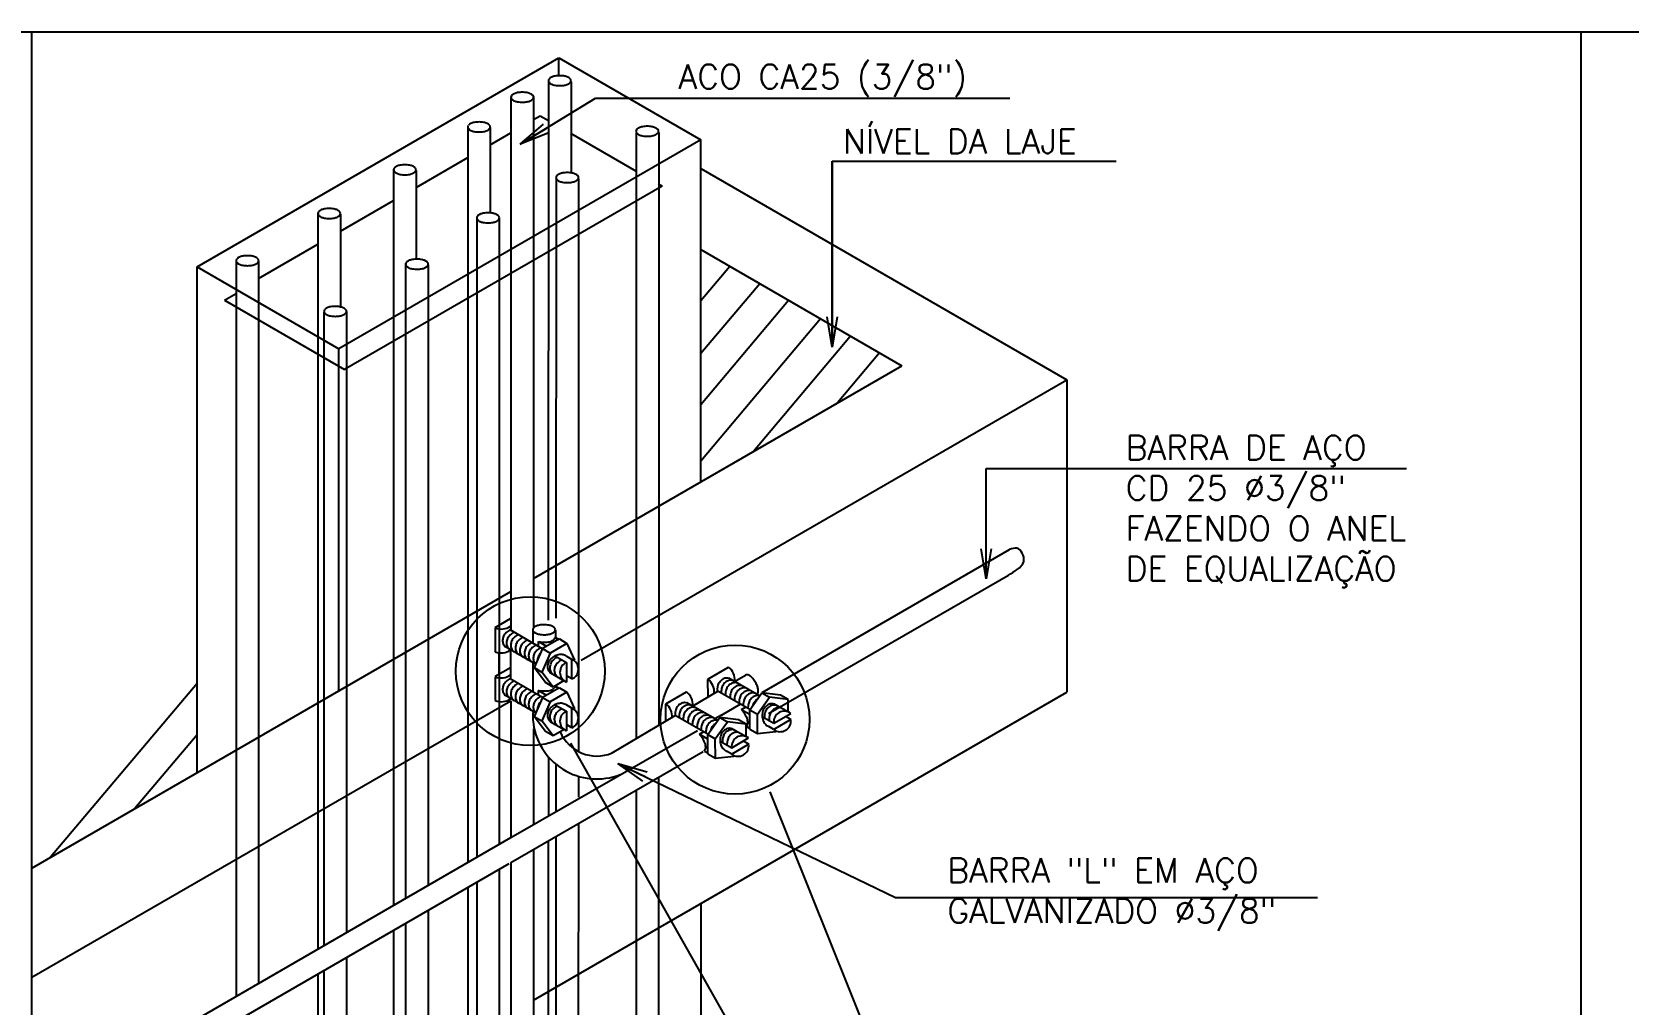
# Model space of a CAD drawing. Header units: millimetres. Extents: x 0 to 114, y 0 to 82.
# Drawn here: x 54.8 to 65.35, y 22.23 to 28.65 of the extents above; entities that cross this region are included whole.
import ezdxf

# ---------------------------------------------------------------- set-up
doc = ezdxf.new("R2010")
doc.units = ezdxf.units.MM
for name, color, linetype in [('CAR-01', 252, 'Continuous'), ('INC-DETALHES', 7, 'Continuous'), ('INC-DETALHES-TXT', 7, 'Continuous')]:
    doc.layers.add(name, color=color, linetype=linetype)
doc.styles.add('60-50', font='romans.shx', dxfattribs={"height": 0.08})
doc.dimstyles.new('SETAS50', dxfattribs={"dimtxt": 0.08, "dimasz": 0.1, "dimexe": 0.15, "dimexo": 0, "dimgap": 0.1, "dimtad": 1, "dimzin": 10, "dimdsep": 46, "dimtxsty": '60-50', "dimblk1": 'OPEN', "dimblk2": 'OPEN', "dimsah": 1, "dimcen": 0, "dimclrd": 8, "dimclre": 8, "dimclrt": 7, "dimadec": 0, "dimazin": 0, "dimtfac": 1, "dimtix": 1, "dimtmove": 2, "dimatfit": 3, "dimldrblk": 'OPEN', "dimfxl": 0.15, "dimtolj": 1, "dimtzin": 6, "dimarcsym": 0})

# ---------------------------------------------------------------- blocks, each defined once
blk = doc.blocks.new('_OPEN')
at = {"color": 0, "linetype": 'ByBlock'}
for p, q in [((-1, 0.167), (0, 0)), ((0, 0), (-1, -0.167)), ((0, 0), (-1, 0))]:
    blk.add_line(p, q, dxfattribs=at)
blk = doc.blocks.new('A$C507401CE')
at = {"layer": 'INC-DETALHES', "color": 252}
for p, q in [((0, 5.6165), (1.1956, 6.3068)), ((1.1956, 6.3068), (1.6638, 6.0365)), ((1.1956, 6.248), (1.1956, 6.3058)), ((1.6638, 6.0365), (0.4682, 5.3462)), ((1.6638, 4.9063), (1.6638, 6.0365)), ((0, 5.6165), (0.4682, 5.3462)), ((0, 3.9458), (0, 5.6165)), ((0.4682, 4.2161), (0.4682, 5.3462)), ((1.1099, 4.1479), (1.1099, 4.1471)), ((1.2333, 4.043), (2.5856, 1.6543)), ((1.8917, 3.883), (2.7457, 1.761)), ((1.6638, 3.5138), (1.6638, 0.3431))]:
    blk.add_line(p, q, dxfattribs=at)
at = {"layer": 'INC-DETALHES', "color": 7}
for p, q in [((1.1611, 6.2304), (1.1604, 4.4494)), ((0.894, 6.0785), (0.894, 3.6489)), ((1.4511, 6.0586), (1.4504, 4.0579)), ((1.5255, 6.0606), (1.5249, 4.1021)), ((0.6491, 5.9371), (0.6491, 3.5074)), ((1.1861, 5.9084), (1.1855, 4.4562)), ((1.2606, 5.9077), (1.2598, 4.0156)), ((0.3991, 5.7928), (0.3991, 3.3631)), ((0.924, 5.7783), (0.924, 3.6662)), ((0.9985, 5.7764), (0.9985, 3.7092)), ((0.1291, 5.6369), (0.1291, 3.2072)), ((0.2036, 5.6349), (0.2036, 3.2502)), ((0.6891, 5.6254), (0.6891, 3.5305)), ((0.7635, 5.6234), (0.7635, 3.5735)), ((0.4191, 5.4665), (0.4191, 3.3747)), ((0.4935, 5.4685), (0.4935, 3.4176)), ((1.1609, 3.9977), (1.1609, 3.8028)), ((1.1857, 3.9734), (1.1857, 3.817)), ((1.2603, 3.9303), (1.2603, 3.865)), ((1.5248, 3.931), (1.5234, 0.5797)), ((1.4504, 3.888), (1.449, 0.5367)), ((1.2598, 3.778), (1.2584, 1.9342)), ((1.1602, 3.7205), (1.159, 2.0382)), ((1.1853, 3.735), (1.184, 2.0113)), ((0.9985, 3.6271), (0.9985, 2.0646)), ((0.894, 3.5668), (0.894, 0.2549)), ((0.924, 3.5841), (0.924, 0.251)), ((0.7635, 3.4915), (0.7635, 0.141)), ((0.6891, 3.4485), (0.6891, 0.098)), ((0.6491, 3.4254), (0.6491, 0.056)), ((0.4935, 3.3356), (0.4935, -0.0149)), ((0.3991, 3.2811), (0.3991, 0.0244)), ((0.4191, 3.2926), (0.4191, -0.0579))]:
    blk.add_line(p, q, dxfattribs=at)
at = {"layer": 'INC-DETALHES', "color": 254}
for p, q in [((1.2356, 6.228), (1.2356, 5.9265)), ((1.037, 6.1768), (1.037, 4.4164)), ((1.1114, 6.1788), (1.1114, 4.4253)), ((0.9685, 6.0765), (0.9685, 5.7946)), ((1.1114, 6.1027), (1.1339, 6.1156)), ((1.1339, 6.1156), (1.1611, 6.0999)), ((0.9685, 6.0201), (1.037, 6.0597)), ((1.2334, 6.0582), (1.451, 5.9325)), ((0.7235, 5.8787), (0.894, 5.9772)), ((0.7235, 5.9351), (0.7235, 5.6418)), ((1.5365, 5.8832), (0.487, 5.2772)), ((1.5234, 5.8907), (1.5365, 5.8832)), ((0.4735, 5.7344), (0.6491, 5.8357)), ((0.4735, 5.7908), (0.4735, 5.4813)), ((0.2036, 5.5785), (0.3991, 5.6914)), ((0.0903, 5.5063), (0.1291, 5.5287)), ((0.0903, 5.5063), (0.487, 5.2772)), ((1.8667, 4.2104), (2.6842, 4.6824)), ((1.8876, 4.1407), (2.68, 4.5982)), ((0.9848, 4.4252), (1.0354, 4.4545)), ((0.9848, 4.4239), (0.9848, 4.3451)), ((1.1415, 4.355), (1.0339, 4.4172)), ((1.109, 4.4177), (1.109, 4.374)), ((1.1272, 4.3786), (1.1272, 4.3633)), ((1.1281, 4.3785), (1.1542, 4.3633)), ((1.197, 4.3874), (1.1416, 4.3554)), ((1.1837, 4.4168), (1.1837, 4.3927)), ((1.1837, 4.3927), (1.195, 4.3862)), ((1.197, 4.3874), (1.222, 4.3729)), ((1.1177, 4.3045), (1.0173, 4.3625)), ((1.0354, 4.352), (1.0354, 4.2551)), ((1.1416, 4.3554), (1.1136, 4.2927)), ((1.1667, 4.341), (1.1386, 4.2782)), ((1.1416, 4.3554), (1.1667, 4.341)), ((1.222, 4.3729), (1.1667, 4.341)), ((1.1821, 4.3316), (1.2202, 4.3096)), ((1.2382, 4.3201), (1.2215, 4.3297)), ((1.222, 4.3729), (1.2469, 4.3173)), ((0.9848, 4.2641), (1.0354, 4.2933)), ((1.109, 4.3086), (1.109, 4.214)), ((1.1512, 4.2432), (1.1136, 4.2927)), ((1.1136, 4.2927), (1.1386, 4.2782)), ((1.1762, 4.2287), (1.1386, 4.2782)), ((1.1675, 4.2752), (1.2124, 4.2493)), ((1.2202, 4.3096), (1.2202, 4.2447)), ((1.2382, 4.2552), (1.2382, 4.3201)), ((1.2458, 4.3157), (1.2469, 4.3173)), ((1.6878, 4.2546), (1.7558, 4.2944)), ((0.9848, 4.2627), (0.9848, 4.1839)), ((1.1415, 4.1939), (1.0339, 4.256)), ((1.197, 4.2262), (1.1416, 4.1942)), ((1.1762, 4.2287), (1.1512, 4.2432)), ((1.2129, 4.2499), (1.1762, 4.2287)), ((1.1804, 4.2312), (1.1804, 4.2263)), ((1.1837, 4.2315), (1.195, 4.225)), ((1.197, 4.2262), (1.222, 4.2118)), ((1.2121, 4.2495), (1.212, 4.2494)), ((1.2382, 4.2552), (1.2202, 4.2656)), ((1.6866, 4.2539), (1.6869, 4.1954)), ((1.8579, 4.2001), (1.7572, 4.2575)), ((1.7754, 4.2471), (1.8114, 4.2682)), ((1.1177, 4.1434), (1.0173, 4.2013)), ((1.037, 4.1834), (1.037, 3.7317)), ((1.1416, 4.1942), (1.1136, 4.1315)), ((1.1272, 4.2175), (1.1272, 4.2021)), ((1.1281, 4.2173), (1.1542, 4.2022)), ((1.1667, 4.1798), (1.1386, 4.1171)), ((1.1416, 4.1942), (1.1667, 4.1798)), ((1.222, 4.2118), (1.1667, 4.1798)), ((1.1821, 4.1704), (1.2202, 4.1484)), ((1.2382, 4.1589), (1.2215, 4.1685)), ((1.222, 4.2118), (1.2469, 4.1561)), ((1.5475, 4.1726), (1.5478, 4.1141)), ((1.5487, 4.1733), (1.6167, 4.213)), ((1.7188, 4.1187), (1.618, 4.1762)), ((1.6362, 4.1658), (1.7199, 4.2147)), ((1.8263, 4.1541), (1.7184, 4.2156)), ((1.7329, 4.1361), (1.7946, 4.1722)), ((1.8261, 4.1537), (1.866, 4.2096)), ((1.8501, 4.2046), (1.8507, 4.2049)), ((1.8512, 4.1394), (1.8911, 4.1953)), ((1.866, 4.2096), (1.8911, 4.1953)), ((1.9278, 4.2022), (1.866, 4.2096)), ((1.9529, 4.1878), (1.8911, 4.1953)), ((1.9083, 4.1719), (1.9534, 4.1462)), ((1.9529, 4.1878), (1.9278, 4.2022)), ((1.9531, 4.1455), (1.9529, 4.1878)), ((1.109, 4.145), (1.1096, 4.1199)), ((1.1136, 4.1315), (1.1386, 4.1171)), ((1.1512, 4.082), (1.1136, 4.1315)), ((1.1762, 4.0675), (1.1386, 4.1171)), ((1.1675, 4.114), (1.2124, 4.0881)), ((1.2202, 4.1484), (1.2202, 4.0836)), ((1.2382, 4.094), (1.2382, 4.1589)), ((1.2458, 4.1546), (1.2469, 4.1561)), ((1.3711, 4.0108), (1.579, 4.1342)), ((1.6871, 4.0728), (1.5792, 4.1343)), ((1.6869, 4.0724), (1.7269, 4.1283)), ((1.7329, 4.1361), (1.7109, 4.1232)), ((1.712, 4.0581), (1.752, 4.114)), ((1.7886, 4.1208), (1.7269, 4.1283)), ((1.7269, 4.1283), (1.752, 4.114)), ((1.8137, 4.1065), (1.752, 4.114)), ((1.8137, 4.1065), (1.7886, 4.1208)), ((1.7987, 4.1545), (1.812, 4.1622)), ((1.7993, 4.1538), (1.8256, 4.1389)), ((1.8264, 4.0898), (1.8261, 4.1537)), ((1.8261, 4.1537), (1.8512, 4.1394)), ((1.8515, 4.0755), (1.8512, 4.1394)), ((1.8671, 4.1308), (1.9052, 4.109)), ((1.9052, 4.109), (1.9613, 4.1417)), ((1.9613, 4.1209), (1.9053, 4.0882)), ((1.9613, 4.1209), (1.9433, 4.1312)), ((1.9531, 4.1463), (1.9531, 4.1465)), ((1.037, 3.7317), (1.6535, 4.0855)), ((1.1114, 4.0902), (1.1114, 3.7744)), ((1.1762, 4.0675), (1.1512, 4.082)), ((1.2129, 4.0887), (1.1762, 4.0675)), ((1.2121, 4.0883), (1.212, 4.0882)), ((1.2382, 4.094), (1.2202, 4.1044)), ((1.6596, 4.0732), (1.6728, 4.0809)), ((1.6602, 4.0725), (1.6864, 4.0575)), ((1.6869, 4.0724), (1.712, 4.0581)), ((1.6872, 4.0085), (1.6869, 4.0724)), ((1.7661, 4.0277), (1.8221, 4.0604)), ((1.7692, 4.0906), (1.8142, 4.0649)), ((1.8139, 4.0642), (1.8137, 4.1065)), ((1.8137, 4.1016), (1.8179, 4.1041)), ((1.8139, 4.065), (1.8139, 4.0652)), ((1.8151, 4.0986), (1.8264, 4.0922)), ((1.8264, 4.0898), (1.8515, 4.0755)), ((1.8515, 4.0755), (1.9121, 4.0821)), ((1.9053, 4.0882), (1.8885, 4.0978)), ((1.9129, 4.0838), (1.9121, 4.0821)), ((1.037, 3.6494), (1.6715, 4.0157)), ((1.6759, 4.0173), (1.6872, 4.0109)), ((1.6872, 4.0085), (1.7123, 3.9942)), ((1.7123, 3.9942), (1.712, 4.0581)), ((1.7279, 4.0495), (1.7661, 4.0277)), ((1.7661, 4.0069), (1.7494, 4.0164)), ((1.8222, 4.0396), (1.7661, 4.0069)), ((1.8222, 4.0396), (1.8041, 4.0499)), ((1.7123, 3.9942), (1.773, 4.0008)), ((1.7737, 4.0025), (1.773, 4.0008)), ((-0.5453, 2.8179), (1.037, 3.7314)), ((1.1114, 3.6923), (1.1114, 2.2157)), ((-0.5453, 2.7358), (1.0309, 3.6459)), ((1.037, 3.6494), (1.037, 2.2024))]:
    blk.add_line(p, q, dxfattribs=at)
at = {"layer": 'INC-DETALHES', "color": 255}
for p, q in [((1.6638, 5.9417), (2.8731, 5.2435)), ((1.6638, 5.6733), (2.328, 5.2898)), ((1.1114, 4.5874), (2.328, 5.2898)), ((1.2693, 4.3175), (2.8731, 5.2435)), ((2.8731, 5.2435), (2.8731, 4.212)), ((-0.5453, 3.6309), (1.037, 4.5445)), ((-0.5453, 3.2699), (1.037, 4.1834)), ((1.1114, 3.1949), (2.8731, 4.212))]:
    blk.add_line(p, q, dxfattribs=at)
at = {"layer": 'INC-DETALHES'}
for p, q in [((1.7596, 5.618), (1.6638, 5.5043)), ((1.8586, 5.5609), (1.6638, 5.3299)), ((1.9543, 5.5056), (1.6638, 5.161)), ((2.06, 5.4446), (1.6638, 4.9747)), ((2.159, 5.3874), (1.8382, 5.0071)), ((2.2548, 5.3321), (2.1158, 5.1673)), ((0.9969, 4.3418), (0.9969, 4.2711)), ((0, 4.2401), (-0.4837, 3.6665)), ((1.1824, 4.2323), (1.1824, 4.2293)), ((0, 4.0712), (-0.2062, 3.8267)), ((1.8138, 4.0993), (1.8164, 4.1008))]:
    blk.add_line(p, q, dxfattribs=at)
at = {"layer": 'INC-DETALHES', "color": 252, "ltscale": 0.5}
for centre in [(1.1009, 4.2811), (1.7771, 4.1211)]:
    blk.add_circle(centre, 0.246, dxfattribs=at)
at = {"layer": 'INC-DETALHES', "color": 254}
for centre, radius, start, end in [((1.1688, 6.2315), 0.00807, 137.4562, 180), ((1.1688, 6.2315), 0.00807, 180, 222.5438), ((1.1823, 6.2192), 0.0263, 114.2916, 137.4562), ((1.1823, 6.2439), 0.0263, 222.5438, 245.7084), ((1.1913, 6.1991), 0.0483, 100.5893, 114.2916), ((1.1989, 6.1487), 0.0993, 89.9981, 99.5458), ((1.1989, 6.1673), 0.0807, 79.4107, 90), ((1.2049, 6.1991), 0.0483, 65.7084, 79.4107), ((1.2139, 6.2192), 0.0263, 42.5438, 65.7084), ((1.2139, 6.2439), 0.0263, 294.2916, 317.4562), ((1.2274, 6.2315), 0.00807, 360, 42.5438), ((1.2274, 6.2315), 0.00807, 317.4562, 0), ((1.0451, 6.1768), 0.00807, 137.4562, 180), ((1.0451, 6.1768), 0.00807, 180, 222.5438), ((1.0585, 6.1645), 0.0263, 114.2916, 137.4562), ((1.0585, 6.1892), 0.0263, 222.5438, 245.7084), ((1.0676, 6.1445), 0.0483, 100.5893, 114.2916), ((1.0752, 6.094), 0.0993, 89.9981, 99.5458), ((1.0752, 6.1126), 0.0807, 79.4107, 90), ((1.0811, 6.1445), 0.0483, 65.7084, 79.4107), ((1.0901, 6.1645), 0.0263, 42.5438, 65.7084), ((1.0901, 6.1892), 0.0263, 294.2916, 317.4562), ((1.1036, 6.1768), 0.00807, 360, 42.5438), ((1.1036, 6.1768), 0.00807, 317.4562, 0), ((1.1913, 6.2639), 0.0483, 245.7084, 259.4107), ((1.1989, 6.3143), 0.0993, 260.4542, 270.0019), ((1.1989, 6.2957), 0.0807, 270, 280.5893), ((1.2049, 6.2639), 0.0483, 280.5893, 294.2916), ((1.0676, 6.2092), 0.0483, 245.7084, 259.4107), ((1.0752, 6.2596), 0.0993, 260.4542, 270.0019), ((1.0752, 6.2411), 0.0807, 270, 280.5893), ((1.0811, 6.2092), 0.0483, 280.5893, 294.2916), ((0.9021, 6.0785), 0.00807, 137.4562, 180), ((0.9021, 6.0785), 0.00807, 180, 222.5438), ((0.9156, 6.0662), 0.0263, 114.2916, 137.4562), ((0.9156, 6.0909), 0.0263, 222.5438, 245.7084), ((0.9246, 6.0462), 0.0483, 100.5893, 114.2916), ((0.9246, 6.1109), 0.0483, 245.7084, 259.4107), ((0.9322, 5.9957), 0.0993, 89.9981, 99.5458), ((0.9322, 6.1613), 0.0993, 260.4542, 270.0019), ((0.9322, 6.0143), 0.0807, 79.4107, 90), ((0.9322, 6.1428), 0.0807, 270, 280.5893), ((0.9381, 6.0462), 0.0483, 65.7084, 79.4107), ((0.9381, 6.1109), 0.0483, 280.5893, 294.2916), ((0.9472, 6.0662), 0.0263, 42.5438, 65.7084), ((0.9472, 6.0909), 0.0263, 294.2916, 317.4562), ((0.9606, 6.0785), 0.00807, 360, 42.5438), ((0.9606, 6.0785), 0.00807, 317.4562, 0), ((1.4577, 6.0644), 0.00807, 137.4562, 180), ((1.4577, 6.0644), 0.00807, 180, 222.5438), ((1.4712, 6.052), 0.0263, 114.2916, 137.4562), ((1.4802, 6.032), 0.0483, 100.5893, 114.2916), ((1.4878, 5.9816), 0.0993, 89.9981, 99.5458), ((1.4878, 6.0002), 0.0807, 79.4107, 90), ((1.4938, 6.032), 0.0483, 65.7084, 79.4107), ((1.5028, 6.052), 0.0263, 42.5438, 65.7084), ((1.5163, 6.0644), 0.00807, 360, 42.5438), ((1.5163, 6.0644), 0.00807, 317.4562, 0), ((1.4712, 6.0768), 0.0263, 222.5438, 245.7084), ((1.4802, 6.0968), 0.0483, 245.7084, 259.4107), ((1.4878, 6.1472), 0.0993, 260.4542, 270.0019), ((1.4878, 6.1286), 0.0807, 270, 280.5893), ((1.4938, 6.0968), 0.0483, 280.5893, 294.2916), ((1.5028, 6.0768), 0.0263, 294.2916, 317.4562), ((0.6571, 5.9371), 0.00807, 137.4562, 180), ((0.6571, 5.9371), 0.00807, 180, 222.5438), ((0.6706, 5.9247), 0.0263, 114.2916, 137.4562), ((0.6706, 5.9495), 0.0263, 222.5438, 245.7084), ((0.6796, 5.9047), 0.0483, 100.5893, 114.2916), ((0.6796, 5.9695), 0.0483, 245.7084, 259.4107), ((0.6872, 5.8543), 0.0993, 89.9981, 99.5458), ((0.6872, 6.0199), 0.0993, 260.4542, 270.0019), ((0.6872, 5.8729), 0.0807, 79.4107, 90), ((0.6872, 6.0013), 0.0807, 270, 280.5893), ((0.6932, 5.9047), 0.0483, 65.7084, 79.4107), ((0.6932, 5.9695), 0.0483, 280.5893, 294.2916), ((0.7022, 5.9247), 0.0263, 42.5438, 65.7084), ((0.7022, 5.9495), 0.0263, 294.2916, 317.4562), ((0.7157, 5.9371), 0.00807, 0, 42.5438), ((0.7157, 5.9371), 0.00807, 317.4562, 360), ((1.1936, 5.9114), 0.00807, 137.4562, 180), ((1.1936, 5.9114), 0.00807, 180, 222.5438), ((1.2071, 5.8991), 0.0263, 114.2916, 137.4562), ((1.2071, 5.9238), 0.0263, 222.5438, 245.7084), ((1.2161, 5.879), 0.0483, 100.5893, 114.2916), ((1.2237, 5.8286), 0.0993, 89.9981, 99.5458), ((1.2237, 5.8472), 0.0807, 79.4107, 90), ((1.2297, 5.879), 0.0483, 65.7084, 79.4107), ((1.2387, 5.8991), 0.0263, 42.5438, 65.7084), ((1.2387, 5.9238), 0.0263, 294.2916, 317.4562), ((1.2522, 5.9114), 0.00807, 360, 42.5438), ((1.2522, 5.9114), 0.00807, 317.4562, 0), ((1.2161, 5.9438), 0.0483, 245.7084, 259.4107), ((1.2237, 5.9942), 0.0993, 260.4542, 270.0019), ((1.2237, 5.9756), 0.0807, 270, 280.5893), ((1.2297, 5.9438), 0.0483, 280.5893, 294.2916), ((0.4206, 5.7804), 0.0263, 114.2916, 137.4562), ((0.4297, 5.7604), 0.0483, 100.5893, 114.2916), ((0.4372, 5.71), 0.0993, 89.9981, 99.5458), ((0.4373, 5.7285), 0.0807, 79.4107, 90), ((0.4432, 5.7604), 0.0483, 65.7084, 79.4107), ((0.4522, 5.7804), 0.0263, 42.5438, 65.7084), ((0.4072, 5.7928), 0.00807, 137.4562, 180), ((0.4072, 5.7928), 0.00807, 180, 222.5438), ((0.4206, 5.8051), 0.0263, 222.5438, 245.7084), ((0.4297, 5.8251), 0.0483, 245.7084, 259.4107), ((0.4372, 5.8756), 0.0993, 260.4542, 270.0019), ((0.4373, 5.857), 0.0807, 270, 280.5893), ((0.4432, 5.8251), 0.0483, 280.5893, 294.2916), ((0.4522, 5.8051), 0.0263, 294.2916, 317.4562), ((0.4657, 5.7928), 0.00807, 0, 42.5438), ((0.4657, 5.7928), 0.00807, 317.4562, 360), ((0.9321, 5.7783), 0.00807, 137.4562, 180), ((0.9321, 5.7783), 0.00807, 180, 222.5438), ((0.9456, 5.766), 0.0263, 114.2916, 137.4562), ((0.9456, 5.7907), 0.0263, 222.5438, 245.7084), ((0.9546, 5.746), 0.0483, 100.5893, 114.2916), ((0.9546, 5.8107), 0.0483, 245.7084, 259.4107), ((0.9622, 5.6956), 0.0993, 89.9981, 99.5458), ((0.9622, 5.8611), 0.0993, 260.4542, 270.0019), ((0.9622, 5.7141), 0.0807, 79.4107, 90), ((0.9622, 5.8426), 0.0807, 270, 280.5893), ((0.9681, 5.746), 0.0483, 65.7084, 79.4107), ((0.9681, 5.8107), 0.0483, 280.5893, 294.2916), ((0.9772, 5.766), 0.0263, 42.5438, 65.7084), ((0.9772, 5.7907), 0.0263, 294.2916, 317.4562), ((0.9906, 5.7783), 0.00807, 0, 42.5438), ((0.9906, 5.7783), 0.00807, 317.4562, 360), ((0.1372, 5.6369), 0.00807, 137.4562, 180), ((0.1507, 5.6246), 0.0263, 114.2916, 137.4562), ((0.1597, 5.6045), 0.0483, 100.5893, 114.2916), ((0.1673, 5.5541), 0.0993, 89.9981, 99.5458), ((0.1673, 5.5727), 0.0807, 79.4107, 90), ((0.1732, 5.6045), 0.0483, 65.7084, 79.4107), ((0.1823, 5.6246), 0.0263, 42.5438, 65.7084), ((0.1957, 5.6369), 0.00807, 360, 42.5438), ((0.7272, 5.5426), 0.0993, 89.9981, 99.5458), ((0.7272, 5.5611), 0.0807, 79.4107, 90), ((0.1372, 5.6369), 0.00807, 180, 222.5438), ((0.1507, 5.6493), 0.0263, 222.5438, 245.7084), ((0.1597, 5.6693), 0.0483, 245.7084, 259.4107), ((0.1673, 5.7197), 0.0993, 260.4542, 270.0019), ((0.1673, 5.7011), 0.0807, 270, 280.5893), ((0.1732, 5.6693), 0.0483, 280.5893, 294.2916), ((0.1823, 5.6493), 0.0263, 294.2916, 317.4562), ((0.1957, 5.6369), 0.00807, 317.4562, 0), ((0.6971, 5.6254), 0.00807, 137.4562, 180), ((0.6971, 5.6254), 0.00807, 180, 222.5438), ((0.7106, 5.613), 0.0263, 114.2916, 137.4562), ((0.7106, 5.6377), 0.0263, 222.5438, 245.7084), ((0.7196, 5.593), 0.0483, 100.5893, 114.2916), ((0.7196, 5.6577), 0.0483, 245.7084, 259.4107), ((0.7272, 5.7082), 0.0993, 260.4542, 270.0019), ((0.7272, 5.6896), 0.0807, 270, 280.5893), ((0.7332, 5.593), 0.0483, 65.7084, 79.4107), ((0.7332, 5.6577), 0.0483, 280.5893, 294.2916), ((0.7422, 5.613), 0.0263, 42.5438, 65.7084), ((0.7422, 5.6377), 0.0263, 294.2916, 317.4562), ((0.7557, 5.6254), 0.00807, 360, 42.5438), ((0.7557, 5.6254), 0.00807, 317.4562, 0), ((0.4497, 5.4371), 0.0483, 100.5893, 114.2916), ((0.4572, 5.3867), 0.0993, 89.9981, 99.5458), ((0.4572, 5.4053), 0.0807, 79.4107, 90), ((0.4632, 5.4371), 0.0483, 65.7084, 79.4107), ((0.4272, 5.4695), 0.00807, 137.4562, 180), ((0.4272, 5.4695), 0.00807, 180, 222.5438), ((0.4406, 5.4571), 0.0263, 114.2916, 137.4562), ((0.4406, 5.4819), 0.0263, 222.5438, 245.7084), ((0.4497, 5.5019), 0.0483, 245.7084, 259.4107), ((0.4572, 5.5523), 0.0993, 260.4542, 270.0019), ((0.4572, 5.5337), 0.0807, 270, 280.5893), ((0.4632, 5.5019), 0.0483, 280.5893, 294.2916), ((0.4722, 5.4571), 0.0263, 42.5438, 65.7084), ((0.4722, 5.4819), 0.0263, 294.2916, 317.4562), ((0.4857, 5.4695), 0.00807, 360, 42.5438), ((0.4857, 5.4695), 0.00807, 317.4562, 0), ((1.0046, 4.4731), 0.0531, 248.0528, 305.5029), ((1.1306, 4.4055), 0.0263, 114.2916, 137.4562), ((1.1396, 4.3855), 0.0483, 100.5893, 114.2916), ((1.1472, 4.3351), 0.0993, 89.9981, 99.5458), ((1.1472, 4.3536), 0.0807, 79.4107, 90), ((1.1532, 4.3855), 0.0483, 65.7084, 79.4107), ((1.1622, 4.4055), 0.0263, 42.5438, 65.7084), ((1.0426, 4.3818), 0.0333, 159.4195, 183.2554), ((1.0359, 4.3814), 0.0265, 183.2554, 210), ((1.0484, 4.3797), 0.0395, 138.8024, 159.4195), ((1.0543, 4.3745), 0.0473, 120, 138.8024), ((1.0543, 4.3745), 0.0473, 115.6185, 120), ((1.1171, 4.4179), 0.00807, 137.4562, 180), ((1.1171, 4.4179), 0.00807, 180, 222.5438), ((1.1306, 4.4302), 0.0263, 222.5438, 245.7084), ((1.1396, 4.4502), 0.0483, 245.7084, 259.4107), ((1.1387, 4.4354), 0.058, 258.5313, 259.4107), ((1.1478, 4.4959), 0.1191, 260.4542, 270.0019), ((1.1472, 4.5007), 0.0993, 260.4542, 270.0019), ((1.1472, 4.4821), 0.0807, 270, 280.5893), ((1.1478, 4.4737), 0.0969, 270, 280.5893), ((1.1532, 4.4502), 0.0483, 280.5893, 294.2916), ((1.1515, 4.4229), 0.0467, 287.5721, 302.8449), ((1.1622, 4.4302), 0.0263, 294.2916, 317.4562), ((1.1594, 4.404), 0.0267, 310.8134, 335.3705), ((1.1757, 4.4179), 0.00807, 360, 42.5438), ((1.1757, 4.4179), 0.00807, 317.4562, 0), ((1.0046, 4.3943), 0.0531, 248.0528, 305.5029), ((1.0359, 4.3814), 0.0265, 210, 231.0504), ((1.2026, 4.2889), 0.0473, 120, 138.8024), ((1.2026, 4.2889), 0.0473, 101.1976, 120), ((1.2011, 4.2966), 0.0395, 80.5805, 101.1976), ((1.2021, 4.3027), 0.0333, 56.7446, 80.5805), ((1.2058, 4.3083), 0.0265, 53.6105, 56.7446), ((1.1909, 4.2962), 0.0333, 159.4195, 183.2554), ((1.1841, 4.2959), 0.0265, 183.2554, 210), ((1.1966, 4.2941), 0.0395, 138.8024, 159.4195), ((1.1841, 4.2959), 0.0265, 210, 231.0504), ((1.2337, 4.2772), 0.0351, 112.6534, 247.4504), ((1.2247, 4.2876), 0.0351, 292.5496, 67.4504), ((1.7234, 4.2524), 0.0531, 354.7993, 52.2494), ((1.0046, 4.3119), 0.0531, 248.0528, 305.5029), ((1.0426, 4.2207), 0.0333, 159.4195, 183.2554), ((1.0359, 4.2203), 0.0265, 183.2554, 210), ((1.0484, 4.2185), 0.0395, 138.8024, 159.4195), ((1.0543, 4.2133), 0.0473, 120, 138.8024), ((1.0543, 4.2133), 0.0473, 115.6185, 120), ((1.1515, 4.2618), 0.0467, 287.5721, 302.8449), ((1.1594, 4.2428), 0.0267, 310.8134, 335.3705), ((1.6553, 4.2127), 0.0531, 354.7993, 52.2494), ((1.7656, 4.2195), 0.0473, 161.4998, 180.3022), ((1.7656, 4.2195), 0.0473, 180.3022, 184.6837), ((1.7581, 4.222), 0.0395, 140.8827, 161.4998), ((1.7533, 4.2259), 0.0333, 117.0467, 140.8827), ((1.7502, 4.2319), 0.0265, 90.3022, 117.0467), ((1.7502, 4.2319), 0.0265, 69.2518, 90.3022), ((1.8155, 4.2612), 0.00807, 77.7584, 120.3022), ((1.8116, 4.2434), 0.0263, 54.5938, 77.7584), ((1.7989, 4.2255), 0.0483, 40.8915, 54.5938), ((1.7592, 4.1935), 0.0993, 30.3003, 39.848), ((1.7752, 4.2028), 0.0807, 19.7129, 30.3022), ((1.8058, 4.2138), 0.0483, 6.0106, 19.7129), ((1.8276, 4.2161), 0.0263, 342.846, 6.0106), ((1.0046, 4.2331), 0.0531, 248.0528, 305.5029), ((1.0359, 4.2203), 0.0265, 210, 231.0504), ((1.1387, 4.2743), 0.058, 258.5313, 259.4107), ((1.1478, 4.3348), 0.1191, 260.4542, 270.0019), ((1.1478, 4.3125), 0.0969, 270, 280.5893), ((1.2026, 4.1277), 0.0473, 120, 138.8024), ((1.2026, 4.1277), 0.0473, 101.1976, 120), ((1.2011, 4.1355), 0.0395, 80.5805, 101.1976), ((1.2021, 4.1415), 0.0333, 56.7446, 80.5805), ((1.2058, 4.1472), 0.0265, 53.6105, 56.7446), ((1.5162, 4.1313), 0.0531, 354.7993, 52.2494), ((1.6189, 4.1407), 0.0395, 140.8827, 161.4998), ((1.6141, 4.1446), 0.0333, 117.0467, 140.8827), ((1.6111, 4.1506), 0.0265, 90.3022, 117.0467), ((1.6111, 4.1506), 0.0265, 69.2518, 90.3022), ((1.5842, 4.1711), 0.0531, 354.7993, 52.2494), ((1.8451, 4.2107), 0.00807, 285.9949, 300.3022), ((1.8451, 4.2107), 0.00807, 300.3022, 342.846), ((1.902, 4.1411), 0.0333, 117.0467, 140.8827), ((1.8989, 4.1471), 0.0265, 90.3022, 117.0467), ((1.8989, 4.1471), 0.0265, 69.2518, 90.3022), ((1.3203, 4.1363), 0.2113, 184.4398, 291.5802), ((1.1909, 4.1351), 0.0333, 159.4195, 183.2554), ((1.1841, 4.1347), 0.0265, 183.2554, 210), ((1.1966, 4.1329), 0.0395, 138.8024, 159.4195), ((1.1841, 4.1347), 0.0265, 210, 231.0504), ((1.2337, 4.116), 0.0351, 112.6534, 247.4504), ((1.2247, 4.1264), 0.0351, 292.5496, 67.4504), ((1.6264, 4.1382), 0.0473, 161.4998, 180.3022), ((1.6264, 4.1382), 0.0473, 180.3022, 184.6837), ((1.7555, 4.1159), 0.058, 40.8915, 41.7709), ((1.7078, 4.0775), 0.1191, 30.3003, 39.848), ((1.7271, 4.0887), 0.0969, 19.7129, 30.3022), ((1.7727, 4.1111), 0.0467, 357.4573, 12.7301), ((1.9143, 4.1347), 0.0473, 161.4998, 180.3022), ((1.9143, 4.1347), 0.0473, 180.3022, 199.1046), ((1.9068, 4.1372), 0.0395, 140.8827, 161.4998), ((1.9068, 4.1321), 0.0395, 199.1046, 219.7217), ((1.9401, 4.1137), 0.0351, 52.8518, 187.6488), ((1.9265, 4.1162), 0.0351, 232.8518, 7.7526), ((1.3207, 4.132), 0.1313, 202.9067, 292.6135), ((1.6163, 4.0346), 0.058, 40.8915, 41.7709), ((1.5687, 3.9962), 0.1191, 30.3003, 39.848), ((1.7418, 4.0723), 0.0473, 161.4998, 163.5538), ((1.7344, 4.0748), 0.0395, 140.8827, 161.4998), ((1.7296, 4.0787), 0.0333, 123.2002, 140.8827), ((1.7751, 4.0534), 0.0473, 161.4998, 180.3022), ((1.7676, 4.0559), 0.0395, 140.8827, 161.4998), ((1.7628, 4.0598), 0.0333, 117.0467, 140.8827), ((1.7598, 4.0658), 0.0265, 90.3022, 117.0467), ((1.7598, 4.0658), 0.0265, 69.2518, 90.3022), ((1.8009, 4.0324), 0.0351, 52.8518, 187.6488), ((1.7931, 4.1139), 0.0267, 324.9316, 349.4888), ((1.9021, 4.1282), 0.0333, 219.7217, 243.5576), ((1.899, 4.1221), 0.0265, 243.5576, 246.6917), ((1.5879, 4.0074), 0.0969, 19.7129, 30.3022), ((1.6539, 4.0326), 0.0267, 324.9316, 349.4888), ((1.6336, 4.0298), 0.0467, 357.4573, 12.7301), ((1.7751, 4.0534), 0.0473, 180.3022, 199.1046), ((1.7676, 4.0508), 0.0395, 199.1046, 219.7217), ((1.7629, 4.0469), 0.0333, 219.7217, 243.5576), ((1.7599, 4.0408), 0.0265, 243.5576, 246.6917), ((1.7874, 4.0349), 0.0351, 232.8518, 7.7526)]:
    blk.add_arc(centre, radius, start, end, dxfattribs=at)
at = {"layer": 'INC-DETALHES', "color": 252}
for centre, radius, start, end in [((1.0556, 4.3743), 0.0333, 159.4195, 183.2554), ((1.0614, 4.3722), 0.0395, 138.8024, 159.4195), ((1.0673, 4.367), 0.0473, 120, 138.8024), ((1.0694, 4.3664), 0.0333, 159.4195, 183.2554), ((1.0752, 4.3642), 0.0395, 138.8024, 159.4195), ((1.0673, 4.367), 0.0473, 115.6185, 120), ((1.0811, 4.359), 0.0473, 120, 138.8024), ((1.0906, 4.3553), 0.0395, 138.8024, 159.4195), ((1.0811, 4.359), 0.0473, 115.6185, 120), ((1.0966, 4.3501), 0.0473, 120, 138.8024), ((1.0966, 4.3501), 0.0473, 115.6185, 120), ((1.1112, 4.3417), 0.0473, 120, 138.8024), ((1.1112, 4.3417), 0.0473, 115.6185, 120), ((1.0489, 4.3739), 0.0265, 183.2554, 210), ((1.0489, 4.3739), 0.0265, 210, 231.0504), ((1.0627, 4.366), 0.0265, 183.2554, 210), ((1.0627, 4.366), 0.0265, 210, 231.0504), ((1.0849, 4.3575), 0.0333, 159.4195, 183.2554), ((1.0781, 4.3571), 0.0265, 183.2554, 210), ((1.0781, 4.3571), 0.0265, 210, 231.0504), ((1.0995, 4.349), 0.0333, 159.4195, 183.2554), ((1.0927, 4.3486), 0.0265, 183.2554, 210), ((1.1052, 4.3469), 0.0395, 138.8024, 159.4195), ((1.0927, 4.3486), 0.0265, 210, 231.0504), ((1.1147, 4.3402), 0.0333, 159.4195, 183.2554), ((1.108, 4.3398), 0.0265, 183.2554, 210), ((1.1205, 4.3381), 0.0395, 138.8024, 159.4195), ((1.108, 4.3398), 0.0265, 210, 231.0504), ((1.1264, 4.3329), 0.0473, 120, 138.8024), ((1.1285, 4.3323), 0.0333, 159.4195, 183.2554), ((1.1218, 4.3319), 0.0265, 183.2554, 210), ((1.1343, 4.3301), 0.0395, 138.8024, 159.4195), ((1.1264, 4.3329), 0.0473, 115.6185, 120), ((1.1402, 4.3249), 0.0473, 120, 138.8024), ((1.1439, 4.3234), 0.0333, 159.4195, 183.2554), ((1.1497, 4.3212), 0.0395, 138.8024, 159.4195), ((1.1402, 4.3249), 0.0473, 115.6185, 120), ((1.1556, 4.316), 0.0473, 120, 138.8024), ((1.1577, 4.3154), 0.0333, 159.4195, 177.102), ((1.1635, 4.3132), 0.0395, 138.8024, 159.4195), ((1.1556, 4.316), 0.0473, 115.6185, 120), ((1.1694, 4.308), 0.0473, 136.7484, 138.8024), ((1.21, 4.2846), 0.0473, 120, 138.8024), ((1.21, 4.2846), 0.0473, 115.6185, 120), ((1.1218, 4.3319), 0.0265, 210, 231.0504), ((1.1372, 4.323), 0.0265, 183.2554, 210), ((1.1372, 4.323), 0.0265, 210, 225.6277), ((1.1983, 4.2919), 0.0333, 159.4195, 183.2554), ((1.1916, 4.2916), 0.0265, 183.2554, 210), ((1.2041, 4.2898), 0.0395, 138.8024, 159.4195), ((1.1916, 4.2916), 0.0265, 210, 231.0504), ((1.2135, 4.2832), 0.0333, 159.4195, 183.2554), ((1.2068, 4.2828), 0.0265, 183.2554, 210), ((1.2193, 4.281), 0.0395, 138.8024, 159.4195), ((1.2253, 4.2758), 0.0473, 120, 138.8024), ((1.2253, 4.2758), 0.0473, 115.6185, 120), ((1.0556, 4.2132), 0.0333, 159.4195, 183.2554), ((1.0614, 4.211), 0.0395, 138.8024, 159.4195), ((1.0673, 4.2058), 0.0473, 120, 138.8024), ((1.0752, 4.203), 0.0395, 138.8024, 159.4195), ((1.0673, 4.2058), 0.0473, 115.6185, 120), ((1.0811, 4.1978), 0.0473, 120, 138.8024), ((1.0906, 4.1941), 0.0395, 138.8024, 159.4195), ((1.0811, 4.1978), 0.0473, 115.6185, 120), ((1.0966, 4.1889), 0.0473, 120, 138.8024), ((1.0966, 4.1889), 0.0473, 115.6185, 120), ((1.1112, 4.1805), 0.0473, 120, 138.8024), ((1.1112, 4.1805), 0.0473, 115.6185, 120), ((1.2068, 4.2828), 0.0265, 210, 231.0504), ((1.7786, 4.2121), 0.0473, 161.4998, 180.3022), ((1.7711, 4.2146), 0.0395, 140.8827, 161.4998), ((1.7663, 4.2185), 0.0333, 117.0467, 140.8827), ((1.7924, 4.2042), 0.0473, 161.4998, 180.3022), ((1.7849, 4.2067), 0.0395, 140.8827, 161.4998), ((1.7633, 4.2245), 0.0265, 90.3022, 117.0467), ((1.7802, 4.2106), 0.0333, 117.0467, 140.8827), ((1.8004, 4.1979), 0.0395, 140.8827, 161.4998), ((1.7633, 4.2245), 0.0265, 69.2518, 90.3022), ((1.7771, 4.2166), 0.0265, 90.3022, 117.0467), ((1.7956, 4.2017), 0.0333, 117.0467, 140.8827), ((1.7771, 4.2166), 0.0265, 69.2518, 90.3022), ((1.7926, 4.2077), 0.0265, 90.3022, 117.0467), ((1.8103, 4.1934), 0.0333, 117.0467, 140.8827), ((1.7926, 4.2077), 0.0265, 69.2518, 90.3022), ((1.8072, 4.1994), 0.0265, 90.3022, 117.0467), ((1.8072, 4.1994), 0.0265, 69.2518, 90.3022), ((1.0489, 4.2128), 0.0265, 183.2554, 210), ((1.0489, 4.2128), 0.0265, 210, 231.0504), ((1.0694, 4.2052), 0.0333, 159.4195, 183.2554), ((1.0627, 4.2048), 0.0265, 183.2554, 210), ((1.0627, 4.2048), 0.0265, 210, 231.0504), ((1.0849, 4.1963), 0.0333, 159.4195, 183.2554), ((1.0781, 4.1959), 0.0265, 183.2554, 210), ((1.0781, 4.1959), 0.0265, 210, 231.0504), ((1.0995, 4.1878), 0.0333, 159.4195, 183.2554), ((1.0927, 4.1875), 0.0265, 183.2554, 210), ((1.1052, 4.1857), 0.0395, 138.8024, 159.4195), ((1.0927, 4.1875), 0.0265, 210, 231.0504), ((1.1147, 4.1791), 0.0333, 159.4195, 183.2554), ((1.108, 4.1787), 0.0265, 183.2554, 210), ((1.1205, 4.1769), 0.0395, 138.8024, 159.4195), ((1.108, 4.1787), 0.0265, 210, 231.0504), ((1.1264, 4.1717), 0.0473, 120, 138.8024), ((1.1285, 4.1711), 0.0333, 159.4195, 183.2554), ((1.1218, 4.1707), 0.0265, 183.2554, 210), ((1.1343, 4.1689), 0.0395, 138.8024, 159.4195), ((1.1264, 4.1717), 0.0473, 115.6185, 120), ((1.1402, 4.1637), 0.0473, 120, 138.8024), ((1.1439, 4.1622), 0.0333, 159.4195, 183.2554), ((1.1497, 4.16), 0.0395, 138.8024, 159.4195), ((1.1402, 4.1637), 0.0473, 115.6185, 120), ((1.1556, 4.1548), 0.0473, 120, 138.8024), ((1.1577, 4.1542), 0.0333, 159.4195, 177.102), ((1.1635, 4.152), 0.0395, 138.8024, 159.4195), ((1.1556, 4.1548), 0.0473, 115.6185, 120), ((1.1694, 4.1468), 0.0473, 136.7484, 138.8024), ((1.21, 4.1234), 0.0473, 115.6185, 120), ((1.6272, 4.1371), 0.0333, 117.0467, 140.8827), ((1.6241, 4.1431), 0.0265, 90.3022, 117.0467), ((1.6241, 4.1431), 0.0265, 69.2518, 90.3022), ((1.7786, 4.2121), 0.0473, 180.3022, 184.6837), ((1.7924, 4.2042), 0.0473, 180.3022, 184.6837), ((1.8079, 4.1953), 0.0473, 161.4998, 180.3022), ((1.8079, 4.1953), 0.0473, 180.3022, 184.6837), ((1.8226, 4.187), 0.0473, 161.4998, 180.3022), ((1.8226, 4.187), 0.0473, 180.3022, 184.6837), ((1.8151, 4.1895), 0.0395, 140.8827, 161.4998), ((1.8378, 4.1783), 0.0473, 161.4998, 180.3022), ((1.8378, 4.1783), 0.0473, 180.3022, 184.6837), ((1.8303, 4.1808), 0.0395, 140.8827, 161.4998), ((1.8256, 4.1847), 0.0333, 117.0467, 140.8827), ((1.8517, 4.1704), 0.0473, 161.4998, 180.3022), ((1.8517, 4.1704), 0.0473, 180.3022, 184.6837), ((1.8442, 4.1729), 0.0395, 140.8827, 161.4998), ((1.8225, 4.1907), 0.0265, 90.3022, 117.0467), ((1.8394, 4.1768), 0.0333, 117.0467, 140.8827), ((1.8672, 4.1616), 0.0473, 161.4998, 180.3022), ((1.8597, 4.1641), 0.0395, 140.8827, 161.4998), ((1.8225, 4.1907), 0.0265, 69.2518, 90.3022), ((1.8363, 4.1828), 0.0265, 90.3022, 117.0467), ((1.8549, 4.1679), 0.0333, 117.0467, 140.8827), ((1.881, 4.1537), 0.0473, 161.4998, 163.5538), ((1.8735, 4.1562), 0.0395, 140.8827, 161.4998), ((1.8363, 4.1828), 0.0265, 69.2518, 90.3022), ((1.8518, 4.174), 0.0265, 90.3022, 117.0467), ((1.8687, 4.16), 0.0333, 123.2002, 140.8827), ((1.8518, 4.174), 0.0265, 74.6745, 90.3022), ((1.9095, 4.1368), 0.0333, 117.0467, 140.8827), ((1.9064, 4.1428), 0.0265, 90.3022, 117.0467), ((1.9064, 4.1428), 0.0265, 69.2518, 90.3022), ((1.1218, 4.1707), 0.0265, 210, 231.0504), ((1.1372, 4.1618), 0.0265, 183.2554, 210), ((1.1372, 4.1618), 0.0265, 210, 225.6277), ((1.1983, 4.1308), 0.0333, 159.4195, 183.2554), ((1.1916, 4.1304), 0.0265, 183.2554, 210), ((1.2041, 4.1286), 0.0395, 138.8024, 159.4195), ((1.1916, 4.1304), 0.0265, 210, 231.0504), ((1.21, 4.1234), 0.0473, 120, 138.8024), ((1.2135, 4.122), 0.0333, 159.4195, 183.2554), ((1.2068, 4.1216), 0.0265, 183.2554, 210), ((1.2193, 4.1198), 0.0395, 138.8024, 159.4195), ((1.2253, 4.1146), 0.0473, 120, 138.8024), ((1.2253, 4.1146), 0.0473, 115.6185, 120), ((1.6394, 4.1307), 0.0473, 161.4998, 180.3022), ((1.6394, 4.1307), 0.0473, 180.3022, 184.6837), ((1.632, 4.1333), 0.0395, 140.8827, 161.4998), ((1.6533, 4.1228), 0.0473, 161.4998, 180.3022), ((1.6533, 4.1228), 0.0473, 180.3022, 184.6837), ((1.6458, 4.1254), 0.0395, 140.8827, 161.4998), ((1.641, 4.1292), 0.0333, 117.0467, 140.8827), ((1.6688, 4.114), 0.0473, 161.4998, 180.3022), ((1.6688, 4.114), 0.0473, 180.3022, 184.6837), ((1.6613, 4.1165), 0.0395, 140.8827, 161.4998), ((1.638, 4.1353), 0.0265, 90.3022, 117.0467), ((1.6565, 4.1204), 0.0333, 117.0467, 140.8827), ((1.6834, 4.1057), 0.0473, 161.4998, 180.3022), ((1.638, 4.1353), 0.0265, 69.2518, 90.3022), ((1.6759, 4.1082), 0.0395, 140.8827, 161.4998), ((1.6534, 4.1264), 0.0265, 90.3022, 117.0467), ((1.6712, 4.1121), 0.0333, 117.0467, 140.8827), ((1.6534, 4.1264), 0.0265, 69.2518, 90.3022), ((1.6912, 4.0995), 0.0395, 140.8827, 161.4998), ((1.6681, 4.1181), 0.0265, 90.3022, 117.0467), ((1.6864, 4.1033), 0.0333, 117.0467, 140.8827), ((1.705, 4.0916), 0.0395, 140.8827, 161.4998), ((1.6681, 4.1181), 0.0265, 69.2518, 90.3022), ((1.6834, 4.1094), 0.0265, 90.3022, 117.0467), ((1.7003, 4.0955), 0.0333, 117.0467, 140.8827), ((1.6834, 4.1094), 0.0265, 69.2518, 90.3022), ((1.6972, 4.1015), 0.0265, 90.3022, 117.0467), ((1.7157, 4.0866), 0.0333, 117.0467, 140.8827), ((1.6972, 4.1015), 0.0265, 69.2518, 90.3022), ((1.7127, 4.0926), 0.0265, 90.3022, 117.0467), ((1.7127, 4.0926), 0.0265, 74.6745, 90.3022), ((1.8672, 4.1616), 0.0473, 180.3022, 184.6837), ((1.9217, 4.1304), 0.0473, 161.4998, 180.3022), ((1.9217, 4.1304), 0.0473, 180.3022, 184.6837), ((1.9142, 4.1329), 0.0395, 140.8827, 161.4998), ((1.937, 4.1217), 0.0473, 161.4998, 180.3022), ((1.937, 4.1217), 0.0473, 180.3022, 184.6837), ((1.9295, 4.1242), 0.0395, 140.8827, 161.4998), ((1.9247, 4.1281), 0.0333, 117.0467, 140.8827), ((1.9217, 4.1341), 0.0265, 90.3022, 117.0467), ((1.9217, 4.1341), 0.0265, 69.2518, 90.3022), ((1.2068, 4.1216), 0.0265, 210, 231.0504), ((1.6834, 4.1057), 0.0473, 180.3022, 184.6837), ((1.6987, 4.097), 0.0473, 161.4998, 180.3022), ((1.6987, 4.097), 0.0473, 180.3022, 184.6837), ((1.7125, 4.0891), 0.0473, 161.4998, 180.3022), ((1.7125, 4.0891), 0.0473, 180.3022, 184.6837), ((1.728, 4.0802), 0.0473, 161.4998, 180.3022), ((1.728, 4.0802), 0.0473, 180.3022, 184.6837), ((1.7205, 4.0827), 0.0395, 140.8827, 161.4998), ((1.7826, 4.0491), 0.0473, 161.4998, 180.3022), ((1.7751, 4.0516), 0.0395, 140.8827, 161.4998), ((1.7703, 4.0555), 0.0333, 117.0467, 140.8827), ((1.7903, 4.0429), 0.0395, 140.8827, 161.4998), ((1.7672, 4.0615), 0.0265, 90.3022, 117.0467), ((1.7856, 4.0468), 0.0333, 117.0467, 140.8827), ((1.7672, 4.0615), 0.0265, 69.2518, 90.3022), ((1.7825, 4.0528), 0.0265, 90.3022, 117.0467), ((1.7825, 4.0528), 0.0265, 69.2518, 90.3022), ((1.7826, 4.0491), 0.0473, 180.3022, 184.6837), ((1.7978, 4.0404), 0.0473, 161.4998, 180.3022), ((1.7978, 4.0404), 0.0473, 180.3022, 184.6837)]:
    blk.add_arc(centre, radius, start, end, dxfattribs=at)
at = {"layer": 'INC-DETALHES', "color": 254, "start_tangent": (0.909546, 0.415602)}
blk.add_spline([(2.68, 4.5982), (2.7093, 4.6171), (2.7307, 4.6437), (2.7076, 4.6873), (2.6842, 4.6824)], degree=3, dxfattribs=at)
at = {"layer": 'INC-DETALHES-TXT'}
blk.add_line((2.0983, 5.9661), (2.0983, 5.351), dxfattribs=at)
at = {"layer": 'INC-DETALHES-TXT', "color": 7, "style": '60-50'}
for s, p in [('ACO CA25 (3/8")', (1.5907, 6.2049)), ('NÍVEL DA LAJE', (2.134, 5.991))]:
    blk.add_text(s, height=0.08, dxfattribs=at).set_placement(p)
at = {"layer": 'INC-DETALHES-TXT', "color": 7, "char_height": 0.08, "attachment_point": 1, "style": '60-50'}
for s, insert, width in [('BARRA DE AÇO CD 25 %%C3/8" FAZENDO O ANEL DE EQUALIZAÇÃO', (3.0679, 5.0594), 1.056029), ('BARRA "L" EM AÇO GALVANIZADO %%C3/8"', (2.4784, 3.6629), 1.245914)]:
    blk.add_mtext(s, dxfattribs=dict(at, insert=insert, width=width))
at = {"layer": 'INC-DETALHES-TXT'}
for points in [[(1.0676, 6.0217), (1.3159, 6.1732), (2.6849, 6.1732)], [(2.0983, 5.351), (2.0983, 5.9661), (3.0364, 5.9661)], [(2.6069, 4.5856), (2.6069, 4.9502), (3.995, 4.9502)], [(1.3899, 3.9766), (2.3072, 3.5339), (3.7007, 3.5339)]]:
    blk.add_leader(points, dimstyle='SETAS50', override={"dimclrd": 8}, dxfattribs=at)

msp = doc.modelspace()

# ---------------------------------------------------------------- linework, layer by layer
at = {"layer": 'CAR-01'}
for p, q in [((45.3, 28.65), (70.913, 28.65)), ((54.8, 14.325), (54.8, 28.65)), ((65.034, 14.325), (65.034, 28.65))]:
    msp.add_line(p, q, dxfattribs=at)

# ---------------------------------------------------------------- block references
at = {"color": 7, "xscale": 2, "yscale": 2, "zscale": 2}
msp.add_blockref('A$C507401CE', (55.891, 15.865), dxfattribs=at)

doc.saveas('drawing.dxf')
